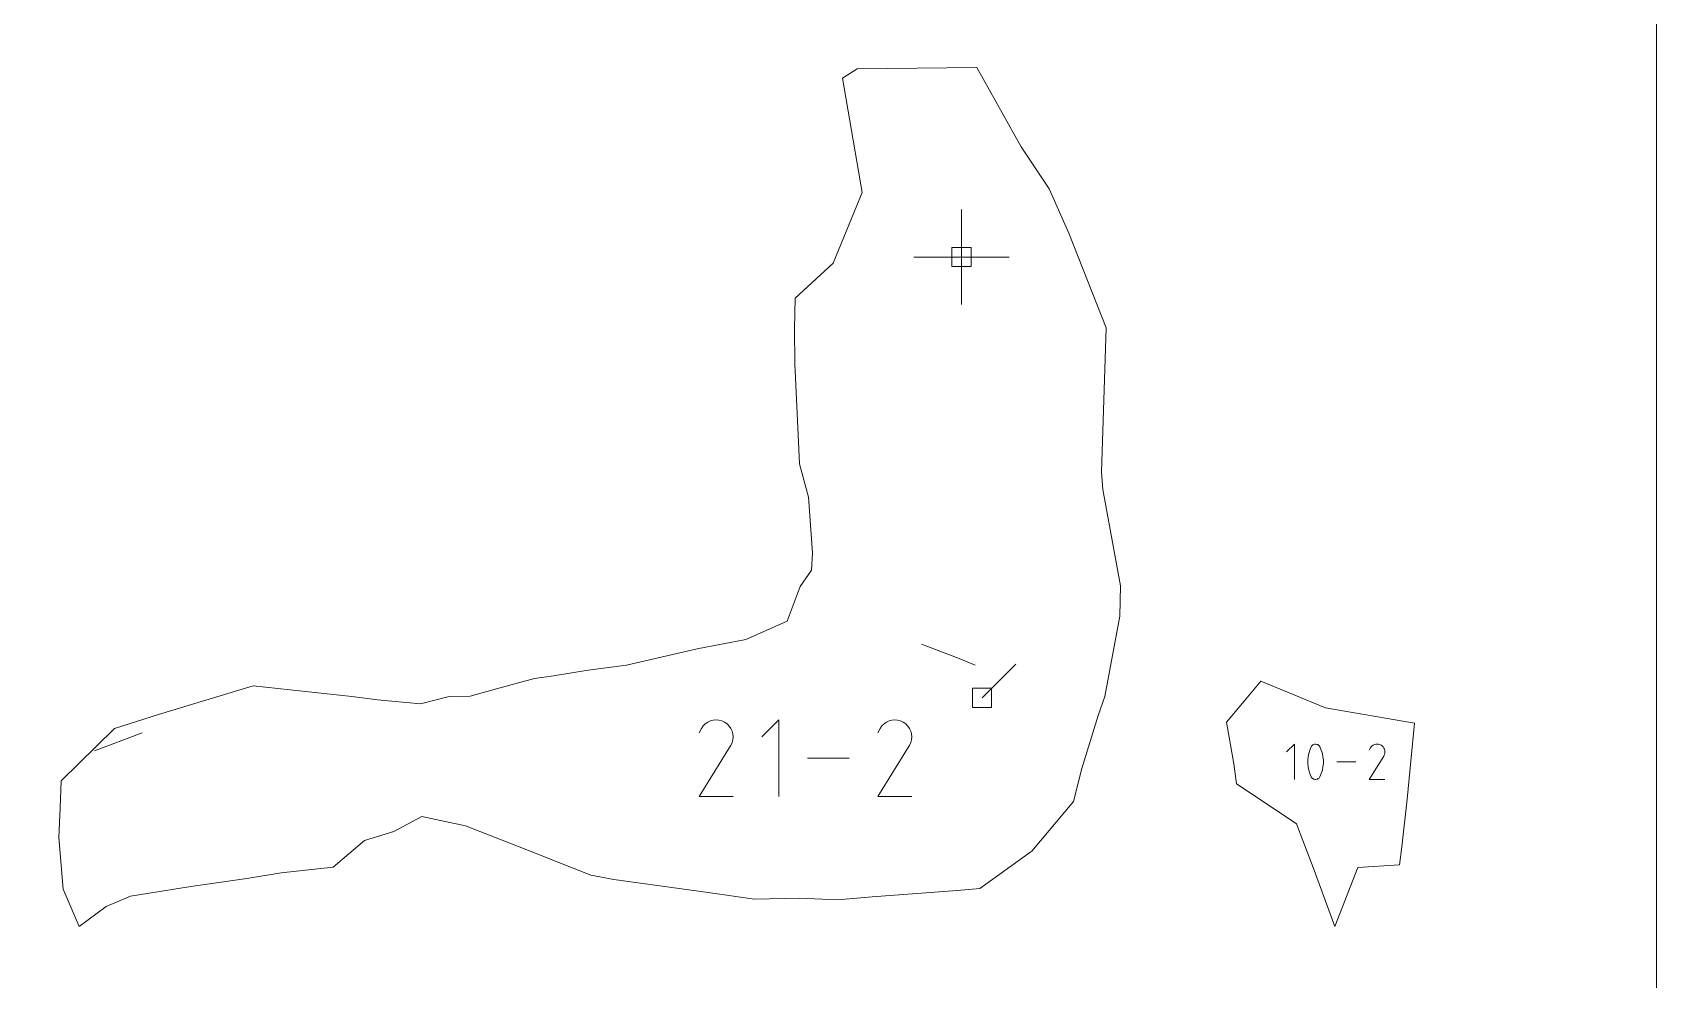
# Model space of a CAD drawing. Header units: millimetres. Extents: x -446 to 392, y -249 to 379.
# Drawn here: x 343.39 to 392.16, y -149.7 to -121.26 of the extents above; entities that cross this region are included whole.
import ezdxf

# ---------------------------------------------------------------- set-up
doc = ezdxf.new("R2010")
doc.units = ezdxf.units.MM
doc.header["$MEASUREMENT"] = 0
doc.layers.add('Layer 1', color=7, linetype='Continuous')

msp = doc.modelspace()

# ---------------------------------------------------------------- linework, layer by layer
at = {"layer": 'Layer 1', "color": 5, "lineweight": 0}
for points, knots in [([(-446.0374, -230.5655), (-446.0374, -230.5655), (392.1616, -230.5655), (392.1616, -230.5655), (392.1616, -230.5655), (392.1616, -230.5655), (392.1616, 379.0343), (392.1616, 379.0343), (392.1616, 379.0343), (392.1616, 379.0343), (-446.0374, 379.0343), (-446.0374, 379.0343), (-446.0374, 379.0343), (-446.0374, 379.0343), (-446.0374, -230.5655), (-446.0374, -230.5655)], [0, 0, 0, 0, 0.2, 0.2, 0.2, 0.2, 0.4, 0.4, 0.4, 0.4, 0.6, 0.6, 0.6, 0.6, 1, 1, 1, 1]), ([(373.3978, -145.8445), (373.3978, -145.8445), (374.6549, -144.3493), (374.6549, -144.3493), (374.6549, -144.3493), (374.6549, -144.3493), (374.9063, -143.3625), (374.9063, -143.3625), (374.9063, -143.3625), (374.9063, -143.3625), (375.3919, -141.769), (375.3919, -141.769), (375.3919, -141.769), (375.3919, -141.769), (375.5976, -141.1993), (375.5976, -141.1993), (375.5976, -141.1993), (375.5976, -141.1993), (376.0433, -138.7887), (376.0433, -138.7887), (376.0433, -138.7887), (376.0433, -138.7887), (376.0661, -137.8717), (376.0661, -137.8717), (376.0661, -137.8717), (376.0661, -137.8717), (375.5348, -134.9788), (375.5348, -134.9788), (375.5348, -134.9788), (375.5348, -134.9788), (375.4891, -134.4617), (375.4891, -134.4617), (375.4891, -134.4617), (375.4891, -134.4617), (375.6319, -130.1227), (375.6319, -130.1227), (375.6319, -130.1227), (375.6319, -130.1227), (374.512, -127.2808), (374.512, -127.2808), (374.512, -127.2808), (374.512, -127.2808), (373.9178, -125.95), (373.9178, -125.95), (373.9178, -125.95), (373.9178, -125.95), (373.0836, -124.6936), (373.0836, -124.6936), (373.0836, -124.6936), (373.0836, -124.6936), (371.7466, -122.3076), (371.7466, -122.3076), (371.7466, -122.3076), (371.7466, -122.3076), (368.1584, -122.3516), (368.1584, -122.3516), (368.1584, -122.3516), (368.1584, -122.3516), (367.7127, -122.6338), (367.7127, -122.6338), (367.7127, -122.6338), (367.7127, -122.6338), (368.3069, -126.0643), (368.3069, -126.0643), (368.3069, -126.0643), (368.3069, -126.0643), (367.4327, -128.1807), (367.4327, -128.1807), (367.4327, -128.1807), (367.4327, -128.1807), (366.2957, -129.2331), (366.2957, -129.2331), (366.2957, -129.2331), (366.2957, -129.2331), (366.2729, -130.1456), (366.2729, -130.1456), (366.2729, -130.1456), (366.2729, -130.1456), (366.2843, -131.2032), (366.2843, -131.2032), (366.2843, -131.2032), (366.2843, -131.2032), (366.3471, -132.4819), (366.3471, -132.4819), (366.3471, -132.4819), (366.3471, -132.4819), (366.4214, -134.2138), (366.4214, -134.2138), (366.4214, -134.2138), (366.4214, -134.2138), (366.6957, -135.2114), (366.6957, -135.2114), (366.6957, -135.2114), (366.6957, -135.2114), (366.81, -136.8838), (366.81, -136.8838), (366.81, -136.8838), (366.81, -136.8838), (366.7814, -137.4031), (366.7814, -137.4031), (366.7814, -137.4031), (366.7814, -137.4031), (366.4443, -137.8974), (366.4443, -137.8974), (366.4443, -137.8974), (366.4443, -137.8974), (366.05, -138.9401), (366.05, -138.9401), (366.05, -138.9401), (366.05, -138.9401), (364.8102, -139.4818), (364.8102, -139.4818), (364.8102, -139.4818), (364.8102, -139.4818), (363.3532, -139.7657), (363.3532, -139.7657), (363.3532, -139.7657), (363.3532, -139.7657), (361.2277, -140.252), (361.2277, -140.252), (361.2277, -140.252), (361.2277, -140.252), (360.0735, -140.4085), (360.0735, -140.4085), (360.0735, -140.4085), (360.0735, -140.4085), (359.0336, -140.576), (359.0336, -140.576), (359.0336, -140.576), (359.0336, -140.576), (358.468, -140.6531), (358.468, -140.6531), (358.468, -140.6531), (358.468, -140.6531), (357.5081, -140.9211), (357.5081, -140.9211), (357.5081, -140.9211), (357.5081, -140.9211), (356.5367, -141.1867), (356.5367, -141.1867), (356.5367, -141.1867), (356.5367, -141.1867), (355.9025, -141.1936), (355.9025, -141.1936), (355.9025, -141.1936), (355.9025, -141.1936), (355.0455, -141.4176), (355.0455, -141.4176), (355.0455, -141.4176), (355.0455, -141.4176), (353.7542, -141.3027), (353.7542, -141.3027), (353.7542, -141.3027), (353.7542, -141.3027), (352.9771, -141.2005), (352.9771, -141.2005), (352.9771, -141.2005), (352.9771, -141.2005), (350.0174, -140.8816), (350.0174, -140.8816), (350.0174, -140.8816), (350.0174, -140.8816), (347.1777, -141.7415), (347.1777, -141.7415), (347.1777, -141.7415), (347.1777, -141.7415), (345.8521, -142.1586), (345.8521, -142.1586), (345.8521, -142.1586), (345.8521, -142.1586), (344.2466, -143.7299), (344.2466, -143.7299), (344.2466, -143.7299), (344.2466, -143.7299), (344.218, -144.5407), (344.218, -144.5407), (344.218, -144.5407), (344.218, -144.5407), (344.1837, -145.4297), (344.1837, -145.4297), (344.1837, -145.4297), (344.1837, -145.4297), (344.3151, -146.9799), (344.3151, -146.9799), (344.3151, -146.9799), (344.3151, -146.9799), (344.7894, -148.1095), (344.7894, -148.1095), (344.7894, -148.1095), (344.7894, -148.1095), (345.6064, -147.5084), (345.6064, -147.5084), (345.6064, -147.5084), (345.6064, -147.5084), (346.3321, -147.1936), (346.3321, -147.1936), (346.3321, -147.1936), (346.3321, -147.1936), (348.149, -146.9079), (348.149, -146.9079), (348.149, -146.9079), (348.149, -146.9079), (349.8289, -146.6679), (349.8289, -146.6679), (349.8289, -146.6679), (349.8289, -146.6679), (350.8573, -146.4931), (350.8573, -146.4931), (350.8573, -146.4931), (350.8573, -146.4931), (352.4172, -146.3199), (352.4172, -146.3199), (352.4172, -146.3199), (352.4172, -146.3199), (353.3599, -145.5223), (353.3599, -145.5223), (353.3599, -145.5223), (353.3599, -145.5223), (354.2455, -145.248), (354.2455, -145.248), (354.2455, -145.248), (354.2455, -145.248), (355.0797, -144.8001), (355.0797, -144.8001), (355.0797, -144.8001), (355.0797, -144.8001), (355.7825, -144.9526), (355.7825, -144.9526), (355.7825, -144.9526), (355.7825, -144.9526), (356.3939, -145.0795), (356.3939, -145.0795), (356.3939, -145.0795), (356.3939, -145.0795), (357.9537, -145.6903), (357.9537, -145.6903), (357.9537, -145.6903), (357.9537, -145.6903), (358.5708, -145.9314), (358.5708, -145.9314), (358.5708, -145.9314), (358.5708, -145.9314), (360.1592, -146.5588), (360.1592, -146.5588), (360.1592, -146.5588), (360.1592, -146.5588), (360.8506, -146.6947), (360.8506, -146.6947), (360.8506, -146.6947), (360.8506, -146.6947), (363.6788, -147.0861), (363.6788, -147.0861), (363.6788, -147.0861), (363.6788, -147.0861), (365.073, -147.281), (365.073, -147.281), (365.073, -147.281), (365.073, -147.281), (366.4328, -147.2507), (366.4328, -147.2507), (366.4328, -147.2507), (366.4328, -147.2507), (367.5642, -147.3004), (367.5642, -147.3004), (367.5642, -147.3004), (367.5642, -147.3004), (368.6041, -147.2181), (368.6041, -147.2181), (368.6041, -147.2181), (368.6041, -147.2181), (371.1638, -147.0199), (371.1638, -147.0199), (371.1638, -147.0199), (371.1638, -147.0199), (371.838, -146.9679), (371.838, -146.9679), (371.838, -146.9679), (371.838, -146.9679), (373.375, -145.8628), (373.375, -145.8628), (373.375, -145.8628), (373.375, -145.8628), (373.3978, -145.8445), (373.3978, -145.8445)], [0, 0, 0, 0, 0.0138889, 0.0138889, 0.0138889, 0.0138889, 0.0277778, 0.0277778, 0.0277778, 0.0277778, 0.0416667, 0.0416667, 0.0416667, 0.0416667, 0.0555556, 0.0555556, 0.0555556, 0.0555556, 0.0694444, 0.0694444, 0.0694444, 0.0694444, 0.0833333, 0.0833333, 0.0833333, 0.0833333, 0.0972222, 0.0972222, 0.0972222, 0.0972222, 0.1111111, 0.1111111, 0.1111111, 0.1111111, 0.125, 0.125, 0.125, 0.125, 0.1388889, 0.1388889, 0.1388889, 0.1388889, 0.1527778, 0.1527778, 0.1527778, 0.1527778, 0.1666667, 0.1666667, 0.1666667, 0.1666667, 0.1805556, 0.1805556, 0.1805556, 0.1805556, 0.1944444, 0.1944444, 0.1944444, 0.1944444, 0.2083333, 0.2083333, 0.2083333, 0.2083333, 0.2222222, 0.2222222, 0.2222222, 0.2222222, 0.2361111, 0.2361111, 0.2361111, 0.2361111, 0.25, 0.25, 0.25, 0.25, 0.2638889, 0.2638889, 0.2638889, 0.2638889, 0.2777778, 0.2777778, 0.2777778, 0.2777778, 0.2916667, 0.2916667, 0.2916667, 0.2916667, 0.3055556, 0.3055556, 0.3055556, 0.3055556, 0.3194444, 0.3194444, 0.3194444, 0.3194444, 0.3333333, 0.3333333, 0.3333333, 0.3333333, 0.3472222, 0.3472222, 0.3472222, 0.3472222, 0.3611111, 0.3611111, 0.3611111, 0.3611111, 0.375, 0.375, 0.375, 0.375, 0.3888889, 0.3888889, 0.3888889, 0.3888889, 0.4027778, 0.4027778, 0.4027778, 0.4027778, 0.4166667, 0.4166667, 0.4166667, 0.4166667, 0.4305556, 0.4305556, 0.4305556, 0.4305556, 0.4444444, 0.4444444, 0.4444444, 0.4444444, 0.4583333, 0.4583333, 0.4583333, 0.4583333, 0.4722222, 0.4722222, 0.4722222, 0.4722222, 0.4861111, 0.4861111, 0.4861111, 0.4861111, 0.5, 0.5, 0.5, 0.5, 0.5138889, 0.5138889, 0.5138889, 0.5138889, 0.5277778, 0.5277778, 0.5277778, 0.5277778, 0.5416667, 0.5416667, 0.5416667, 0.5416667, 0.5555556, 0.5555556, 0.5555556, 0.5555556, 0.5694444, 0.5694444, 0.5694444, 0.5694444, 0.5833333, 0.5833333, 0.5833333, 0.5833333, 0.5972222, 0.5972222, 0.5972222, 0.5972222, 0.6111111, 0.6111111, 0.6111111, 0.6111111, 0.625, 0.625, 0.625, 0.625, 0.6388889, 0.6388889, 0.6388889, 0.6388889, 0.6527778, 0.6527778, 0.6527778, 0.6527778, 0.6666667, 0.6666667, 0.6666667, 0.6666667, 0.6805556, 0.6805556, 0.6805556, 0.6805556, 0.6944444, 0.6944444, 0.6944444, 0.6944444, 0.7083333, 0.7083333, 0.7083333, 0.7083333, 0.7222222, 0.7222222, 0.7222222, 0.7222222, 0.7361111, 0.7361111, 0.7361111, 0.7361111, 0.75, 0.75, 0.75, 0.75, 0.7638889, 0.7638889, 0.7638889, 0.7638889, 0.7777778, 0.7777778, 0.7777778, 0.7777778, 0.7916667, 0.7916667, 0.7916667, 0.7916667, 0.8055556, 0.8055556, 0.8055556, 0.8055556, 0.8194444, 0.8194444, 0.8194444, 0.8194444, 0.8333333, 0.8333333, 0.8333333, 0.8333333, 0.8472222, 0.8472222, 0.8472222, 0.8472222, 0.8611111, 0.8611111, 0.8611111, 0.8611111, 0.875, 0.875, 0.875, 0.875, 0.8888889, 0.8888889, 0.8888889, 0.8888889, 0.9027778, 0.9027778, 0.9027778, 0.9027778, 0.9166667, 0.9166667, 0.9166667, 0.9166667, 0.9305556, 0.9305556, 0.9305556, 0.9305556, 0.9444444, 0.9444444, 0.9444444, 0.9444444, 0.9583333, 0.9583333, 0.9583333, 0.9583333, 0.9722222, 0.9722222, 0.9722222, 0.9722222, 1, 1, 1, 1]), ([(383.1911, -146.3365), (383.1911, -146.3365), (384.4424, -146.2485), (384.4424, -146.2485), (384.4424, -146.2485), (384.4424, -146.2485), (384.511, -145.7097), (384.511, -145.7097), (384.511, -145.7097), (384.511, -145.7097), (384.6767, -144.2813), (384.6767, -144.2813), (384.6767, -144.2813), (384.6767, -144.2813), (384.8938, -142.0004), (384.8938, -142.0004), (384.8938, -142.0004), (384.8938, -142.0004), (382.2255, -141.5364), (382.2255, -141.5364), (382.2255, -141.5364), (382.2255, -141.5364), (380.2771, -140.7411), (380.2771, -140.7411), (380.2771, -140.7411), (380.2771, -140.7411), (379.7743, -141.3404), (379.7743, -141.3404), (379.7743, -141.3404), (379.7743, -141.3404), (379.243, -141.9695), (379.243, -141.9695), (379.243, -141.9695), (379.243, -141.9695), (379.4658, -143.2202), (379.4658, -143.2202), (379.4658, -143.2202), (379.4658, -143.2202), (379.5458, -143.8202), (379.5458, -143.8202), (379.5458, -143.8202), (379.5458, -143.8202), (379.9857, -144.1156), (379.9857, -144.1156), (379.9857, -144.1156), (379.9857, -144.1156), (381.3513, -145.0246), (381.3513, -145.0246), (381.3513, -145.0246), (381.3513, -145.0246), (381.5399, -145.5172), (381.5399, -145.5172), (381.5399, -145.5172), (381.5399, -145.5172), (381.8541, -146.3331), (381.8541, -146.3331), (381.8541, -146.3331), (381.8541, -146.3331), (382.5055, -148.1095), (382.5055, -148.1095), (382.5055, -148.1095), (382.5055, -148.1095), (383.1911, -146.3365), (383.1911, -146.3365)], [0, 0, 0, 0, 0.0588235, 0.0588235, 0.0588235, 0.0588235, 0.1176471, 0.1176471, 0.1176471, 0.1176471, 0.1764706, 0.1764706, 0.1764706, 0.1764706, 0.2352941, 0.2352941, 0.2352941, 0.2352941, 0.2941176, 0.2941176, 0.2941176, 0.2941176, 0.3529412, 0.3529412, 0.3529412, 0.3529412, 0.4117647, 0.4117647, 0.4117647, 0.4117647, 0.4705882, 0.4705882, 0.4705882, 0.4705882, 0.5294118, 0.5294118, 0.5294118, 0.5294118, 0.5882353, 0.5882353, 0.5882353, 0.5882353, 0.6470588, 0.6470588, 0.6470588, 0.6470588, 0.7058824, 0.7058824, 0.7058824, 0.7058824, 0.7647059, 0.7647059, 0.7647059, 0.7647059, 0.8235294, 0.8235294, 0.8235294, 0.8235294, 0.8823529, 0.8823529, 0.8823529, 0.8823529, 1, 1, 1, 1])]:
    msp.add_open_spline(points, degree=3, knots=knots, dxfattribs=at)
at = {"layer": 'Layer 1', "color": 190, "lineweight": 0}
for points, knots in [([(371.2895, -128.0013), (371.2895, -128.0013), (371.2895, -126.5728), (371.2895, -126.5728), (371.2895, -126.5728), (371.2895, -126.5728), (371.2895, -128.0013), (371.2895, -128.0013), (371.2895, -128.0013), (371.2895, -128.0013), (372.7179, -128.0013), (372.7179, -128.0013), (372.7179, -128.0013), (372.7179, -128.0013), (371.2895, -128.0013), (371.2895, -128.0013), (371.2895, -128.0013), (371.2895, -128.0013), (371.2895, -129.4302), (371.2895, -129.4302), (371.2895, -129.4302), (371.2895, -129.4302), (371.2895, -128.0013), (371.2895, -128.0013), (371.2895, -128.0013), (371.2895, -128.0013), (369.8554, -128.0013), (369.8554, -128.0013)], [0, 0, 0, 0, 0.125, 0.125, 0.125, 0.125, 0.25, 0.25, 0.25, 0.25, 0.375, 0.375, 0.375, 0.375, 0.5, 0.5, 0.5, 0.5, 0.625, 0.625, 0.625, 0.625, 0.75, 0.75, 0.75, 0.75, 1, 1, 1, 1]), ([(371.2895, -128.0013), (371.2895, -128.0013), (371.2895, -126.5728), (371.2895, -126.5728), (371.2895, -126.5728), (371.2895, -126.5728), (371.2895, -128.0013), (371.2895, -128.0013), (371.2895, -128.0013), (371.2895, -128.0013), (372.7179, -128.0013), (372.7179, -128.0013)], [0, 0, 0, 0, 0.25, 0.25, 0.25, 0.25, 0.5, 0.5, 0.5, 0.5, 1, 1, 1, 1]), ([(371.2895, -128.0013), (371.2895, -128.0013), (371.2895, -126.5728), (371.2895, -126.5728), (371.2895, -126.5728), (371.2895, -126.5728), (371.2895, -128.0013), (371.2895, -128.0013), (371.2895, -128.0013), (371.2895, -128.0013), (372.7179, -128.0013), (372.7179, -128.0013), (372.7179, -128.0013), (372.7179, -128.0013), (371.2895, -128.0013), (371.2895, -128.0013), (371.2895, -128.0013), (371.2895, -128.0013), (371.2895, -129.4302), (371.2895, -129.4302)], [0, 0, 0, 0, 0.1666667, 0.1666667, 0.1666667, 0.1666667, 0.3333333, 0.3333333, 0.3333333, 0.3333333, 0.5, 0.5, 0.5, 0.5, 0.6666667, 0.6666667, 0.6666667, 0.6666667, 1, 1, 1, 1])]:
    msp.add_open_spline(points, degree=3, knots=knots, dxfattribs=at)
for points in [[(371.2895, -128.0013), (371.2895, -128.0013), (371.2895, -126.5728), (371.2895, -126.5728)], [(371.9066, -141.2376), (371.9066, -141.2376), (372.9179, -140.2268), (372.9179, -140.2268)]]:
    msp.add_open_spline(points, degree=3, dxfattribs=at)
at = {"layer": 'Layer 1', "color": 3, "lineweight": 0}
for points in [[(371.0038, -128.2869), (371.0038, -128.2869), (371.5752, -128.2869), (371.5752, -128.2869), (371.5752, -128.2869), (371.5752, -128.2869), (371.5752, -127.7156), (371.5752, -127.7156), (371.5752, -127.7156), (371.5752, -127.7156), (371.0038, -127.7156), (371.0038, -127.7156), (371.0038, -127.7156), (371.0038, -127.7156), (371.0038, -128.2869), (371.0038, -128.2869)], [(371.6209, -141.5233), (371.6209, -141.5233), (372.1923, -141.5233), (372.1923, -141.5233), (372.1923, -141.5233), (372.1923, -141.5233), (372.1923, -140.9519), (372.1923, -140.9519), (372.1923, -140.9519), (372.1923, -140.9519), (371.6209, -140.9519), (371.6209, -140.9519), (371.6209, -140.9519), (371.6209, -140.9519), (371.6209, -141.5233), (371.6209, -141.5233)]]:
    msp.add_open_spline(points, degree=3, knots=[0, 0, 0, 0, 0.2, 0.2, 0.2, 0.2, 0.4, 0.4, 0.4, 0.4, 0.6, 0.6, 0.6, 0.6, 1, 1, 1, 1], dxfattribs=at)
at = {"layer": 'Layer 1', "color": 2, "lineweight": 0}
msp.add_open_spline([(371.6952, -140.2531), (371.6952, -140.2531), (371.2152, -140.0526), (371.2152, -140.0526), (371.2152, -140.0526), (371.2152, -140.0526), (370.0896, -139.6246), (370.0896, -139.6246)], degree=3, knots=[0, 0, 0, 0, 0.3333333, 0.3333333, 0.3333333, 0.3333333, 1, 1, 1, 1], dxfattribs=at)
at = {"layer": 'Layer 1', "color": 1, "lineweight": 0}
for points, knots in [([(364.4273, -144.1979), (364.4273, -144.1979), (363.4103, -144.1979), (363.4103, -144.1979), (363.4103, -144.1979), (363.4103, -144.1979), (364.3531, -142.6809), (364.3531, -142.6809), (364.3531, -142.6809), (364.3531, -142.6809), (364.3531, -142.6809), (364.3531, -142.6809), (364.3531, -142.6809), (364.3531, -142.6809), (364.3531, -142.6797), (364.3531, -142.6797), (364.3531, -142.6797), (364.3531, -142.6797), (364.3531, -142.678), (364.3531, -142.678), (364.3531, -142.678), (364.3531, -142.678), (364.3531, -142.6769), (364.3531, -142.6769), (364.3531, -142.6769), (364.3531, -142.6769), (364.3531, -142.6752), (364.3531, -142.6752), (364.3531, -142.6752), (364.3531, -142.6752), (364.3531, -142.674), (364.3531, -142.674), (364.3531, -142.674), (364.3531, -142.674), (364.3588, -142.6723), (364.3588, -142.6723), (364.3588, -142.6723), (364.3588, -142.6723), (364.3588, -142.6706), (364.3588, -142.6706), (364.3588, -142.6706), (364.3588, -142.6706), (364.3588, -142.6689), (364.3588, -142.6689), (364.3588, -142.6689), (364.3588, -142.6689), (364.3588, -142.6672), (364.3588, -142.6672), (364.3588, -142.6672), (364.3588, -142.6672), (364.3588, -142.6672), (364.3588, -142.6672), (364.3588, -142.6672), (364.3588, -142.6672), (364.3988, -142.5837), (364.3988, -142.5837), (364.3988, -142.5837), (364.3988, -142.5837), (364.4216, -142.4969), (364.4216, -142.4969), (364.4216, -142.4969), (364.4216, -142.4969), (364.4273, -142.4095), (364.4273, -142.4095), (364.4273, -142.4095), (364.4273, -142.4095), (364.4216, -142.3226), (364.4216, -142.3226), (364.4216, -142.3226), (364.4216, -142.3226), (364.3988, -142.2386), (364.3988, -142.2386), (364.3988, -142.2386), (364.3988, -142.2386), (364.3588, -142.1592), (364.3588, -142.1592), (364.3588, -142.1592), (364.3588, -142.1592), (364.3131, -142.0867), (364.3131, -142.0867), (364.3131, -142.0867), (364.3131, -142.0867), (364.2502, -142.0227), (364.2502, -142.0227), (364.2502, -142.0227), (364.2502, -142.0227), (364.1759, -141.9695), (364.1759, -141.9695), (364.1759, -141.9695), (364.1759, -141.9695), (364.1759, -141.9695), (364.1759, -141.9695), (364.1759, -141.9695), (364.1759, -141.9695), (364.0902, -141.9312), (364.0902, -141.9312), (364.0902, -141.9312), (364.0902, -141.9312), (364.0045, -141.909), (364.0045, -141.909), (364.0045, -141.909), (364.0045, -141.909), (363.9131, -141.9021), (363.9131, -141.9021), (363.9131, -141.9021), (363.9131, -141.9021), (363.8274, -141.9101), (363.8274, -141.9101), (363.8274, -141.9101), (363.8274, -141.9101), (363.7474, -141.933), (363.7474, -141.933), (363.7474, -141.933), (363.7474, -141.933), (363.6674, -141.9689), (363.6674, -141.9689), (363.6674, -141.9689), (363.6674, -141.9689), (363.5931, -142.0192), (363.5931, -142.0192), (363.5931, -142.0192), (363.5931, -142.0192), (363.5303, -142.0821), (363.5303, -142.0821), (363.5303, -142.0821), (363.5303, -142.0821), (363.4789, -142.1575), (363.4789, -142.1575), (363.4789, -142.1575), (363.4789, -142.1575), (363.4103, -142.2861), (363.4103, -142.2861)], [0, 0, 0, 0, 0.0294118, 0.0294118, 0.0294118, 0.0294118, 0.0588235, 0.0588235, 0.0588235, 0.0588235, 0.0882353, 0.0882353, 0.0882353, 0.0882353, 0.1176471, 0.1176471, 0.1176471, 0.1176471, 0.1470588, 0.1470588, 0.1470588, 0.1470588, 0.1764706, 0.1764706, 0.1764706, 0.1764706, 0.2058824, 0.2058824, 0.2058824, 0.2058824, 0.2352941, 0.2352941, 0.2352941, 0.2352941, 0.2647059, 0.2647059, 0.2647059, 0.2647059, 0.2941176, 0.2941176, 0.2941176, 0.2941176, 0.3235294, 0.3235294, 0.3235294, 0.3235294, 0.3529412, 0.3529412, 0.3529412, 0.3529412, 0.3823529, 0.3823529, 0.3823529, 0.3823529, 0.4117647, 0.4117647, 0.4117647, 0.4117647, 0.4411765, 0.4411765, 0.4411765, 0.4411765, 0.4705882, 0.4705882, 0.4705882, 0.4705882, 0.5, 0.5, 0.5, 0.5, 0.5294118, 0.5294118, 0.5294118, 0.5294118, 0.5588235, 0.5588235, 0.5588235, 0.5588235, 0.5882353, 0.5882353, 0.5882353, 0.5882353, 0.6176471, 0.6176471, 0.6176471, 0.6176471, 0.6470588, 0.6470588, 0.6470588, 0.6470588, 0.6764706, 0.6764706, 0.6764706, 0.6764706, 0.7058824, 0.7058824, 0.7058824, 0.7058824, 0.7352941, 0.7352941, 0.7352941, 0.7352941, 0.7647059, 0.7647059, 0.7647059, 0.7647059, 0.7941176, 0.7941176, 0.7941176, 0.7941176, 0.8235294, 0.8235294, 0.8235294, 0.8235294, 0.8529412, 0.8529412, 0.8529412, 0.8529412, 0.8823529, 0.8823529, 0.8823529, 0.8823529, 0.9117647, 0.9117647, 0.9117647, 0.9117647, 0.9411765, 0.9411765, 0.9411765, 0.9411765, 1, 1, 1, 1]), ([(365.7986, -144.1979), (365.7986, -144.1979), (365.7986, -141.9021), (365.7986, -141.9021), (365.7986, -141.9021), (365.7986, -141.9021), (365.2901, -142.4123), (365.2901, -142.4123)], [0, 0, 0, 0, 0.3333333, 0.3333333, 0.3333333, 0.3333333, 1, 1, 1, 1]), ([(369.7982, -144.1979), (369.7982, -144.1979), (368.7755, -144.1979), (368.7755, -144.1979), (368.7755, -144.1979), (368.7755, -144.1979), (369.7182, -142.6809), (369.7182, -142.6809), (369.7182, -142.6809), (369.7182, -142.6809), (369.7182, -142.6809), (369.7182, -142.6809), (369.7182, -142.6809), (369.7182, -142.6809), (369.7182, -142.6797), (369.7182, -142.6797), (369.7182, -142.6797), (369.7182, -142.6797), (369.7182, -142.678), (369.7182, -142.678), (369.7182, -142.678), (369.7182, -142.678), (369.7239, -142.6769), (369.7239, -142.6769), (369.7239, -142.6769), (369.7239, -142.6769), (369.7239, -142.6752), (369.7239, -142.6752), (369.7239, -142.6752), (369.7239, -142.6752), (369.7239, -142.674), (369.7239, -142.674), (369.7239, -142.674), (369.7239, -142.674), (369.7239, -142.6723), (369.7239, -142.6723), (369.7239, -142.6723), (369.7239, -142.6723), (369.7239, -142.6706), (369.7239, -142.6706), (369.7239, -142.6706), (369.7239, -142.6706), (369.7239, -142.6689), (369.7239, -142.6689), (369.7239, -142.6689), (369.7239, -142.6689), (369.7297, -142.6672), (369.7297, -142.6672), (369.7297, -142.6672), (369.7297, -142.6672), (369.7297, -142.6672), (369.7297, -142.6672), (369.7297, -142.6672), (369.7297, -142.6672), (369.7639, -142.5837), (369.7639, -142.5837), (369.7639, -142.5837), (369.7639, -142.5837), (369.7868, -142.4969), (369.7868, -142.4969), (369.7868, -142.4969), (369.7868, -142.4969), (369.7982, -142.4095), (369.7982, -142.4095), (369.7982, -142.4095), (369.7982, -142.4095), (369.7868, -142.3226), (369.7868, -142.3226), (369.7868, -142.3226), (369.7868, -142.3226), (369.7639, -142.2386), (369.7639, -142.2386), (369.7639, -142.2386), (369.7639, -142.2386), (369.7297, -142.1592), (369.7297, -142.1592), (369.7297, -142.1592), (369.7297, -142.1592), (369.6782, -142.0867), (369.6782, -142.0867), (369.6782, -142.0867), (369.6782, -142.0867), (369.6154, -142.0227), (369.6154, -142.0227), (369.6154, -142.0227), (369.6154, -142.0227), (369.5411, -141.9695), (369.5411, -141.9695), (369.5411, -141.9695), (369.5411, -141.9695), (369.5411, -141.9695), (369.5411, -141.9695), (369.5411, -141.9695), (369.5411, -141.9695), (369.4611, -141.9312), (369.4611, -141.9312), (369.4611, -141.9312), (369.4611, -141.9312), (369.3697, -141.909), (369.3697, -141.909), (369.3697, -141.909), (369.3697, -141.909), (369.284, -141.9021), (369.284, -141.9021), (369.284, -141.9021), (369.284, -141.9021), (369.1983, -141.9101), (369.1983, -141.9101), (369.1983, -141.9101), (369.1983, -141.9101), (369.1126, -141.933), (369.1126, -141.933), (369.1126, -141.933), (369.1126, -141.933), (369.0326, -141.9689), (369.0326, -141.9689), (369.0326, -141.9689), (369.0326, -141.9689), (368.964, -142.0192), (368.964, -142.0192), (368.964, -142.0192), (368.964, -142.0192), (368.8955, -142.0821), (368.8955, -142.0821), (368.8955, -142.0821), (368.8955, -142.0821), (368.844, -142.1575), (368.844, -142.1575), (368.844, -142.1575), (368.844, -142.1575), (368.7755, -142.2861), (368.7755, -142.2861)], [0, 0, 0, 0, 0.0294118, 0.0294118, 0.0294118, 0.0294118, 0.0588235, 0.0588235, 0.0588235, 0.0588235, 0.0882353, 0.0882353, 0.0882353, 0.0882353, 0.1176471, 0.1176471, 0.1176471, 0.1176471, 0.1470588, 0.1470588, 0.1470588, 0.1470588, 0.1764706, 0.1764706, 0.1764706, 0.1764706, 0.2058824, 0.2058824, 0.2058824, 0.2058824, 0.2352941, 0.2352941, 0.2352941, 0.2352941, 0.2647059, 0.2647059, 0.2647059, 0.2647059, 0.2941176, 0.2941176, 0.2941176, 0.2941176, 0.3235294, 0.3235294, 0.3235294, 0.3235294, 0.3529412, 0.3529412, 0.3529412, 0.3529412, 0.3823529, 0.3823529, 0.3823529, 0.3823529, 0.4117647, 0.4117647, 0.4117647, 0.4117647, 0.4411765, 0.4411765, 0.4411765, 0.4411765, 0.4705882, 0.4705882, 0.4705882, 0.4705882, 0.5, 0.5, 0.5, 0.5, 0.5294118, 0.5294118, 0.5294118, 0.5294118, 0.5588235, 0.5588235, 0.5588235, 0.5588235, 0.5882353, 0.5882353, 0.5882353, 0.5882353, 0.6176471, 0.6176471, 0.6176471, 0.6176471, 0.6470588, 0.6470588, 0.6470588, 0.6470588, 0.6764706, 0.6764706, 0.6764706, 0.6764706, 0.7058824, 0.7058824, 0.7058824, 0.7058824, 0.7352941, 0.7352941, 0.7352941, 0.7352941, 0.7647059, 0.7647059, 0.7647059, 0.7647059, 0.7941176, 0.7941176, 0.7941176, 0.7941176, 0.8235294, 0.8235294, 0.8235294, 0.8235294, 0.8529412, 0.8529412, 0.8529412, 0.8529412, 0.8823529, 0.8823529, 0.8823529, 0.8823529, 0.9117647, 0.9117647, 0.9117647, 0.9117647, 0.9411765, 0.9411765, 0.9411765, 0.9411765, 1, 1, 1, 1]), ([(381.2885, -143.6893), (381.2885, -143.6893), (381.2885, -142.6283), (381.2885, -142.6283), (381.2885, -142.6283), (381.2885, -142.6283), (381.0542, -142.8643), (381.0542, -142.8643)], [0, 0, 0, 0, 0.3333333, 0.3333333, 0.3333333, 0.3333333, 1, 1, 1, 1]), ([(381.8598, -143.6756), (381.8598, -143.6756), (381.8598, -143.6756), (381.8598, -143.6756), (381.8598, -143.6756), (381.8598, -143.6756), (381.8827, -143.6848), (381.8827, -143.6848), (381.8827, -143.6848), (381.8827, -143.6848), (381.9055, -143.6888), (381.9055, -143.6888), (381.9055, -143.6888), (381.9055, -143.6888), (381.9341, -143.6893), (381.9341, -143.6893), (381.9341, -143.6893), (381.9341, -143.6893), (381.957, -143.6848), (381.957, -143.6848), (381.957, -143.6848), (381.957, -143.6848), (381.9798, -143.6768), (381.9798, -143.6768), (381.9798, -143.6768), (381.9798, -143.6768), (382.0027, -143.6648), (382.0027, -143.6648), (382.0027, -143.6648), (382.0027, -143.6648), (382.0255, -143.6488), (382.0255, -143.6488), (382.0255, -143.6488), (382.0255, -143.6488), (382.0427, -143.6293), (382.0427, -143.6293), (382.0427, -143.6293), (382.0427, -143.6293), (382.0541, -143.6071), (382.0541, -143.6071), (382.0541, -143.6071), (382.0541, -143.6071), (382.0541, -143.6071), (382.0541, -143.6071), (382.0541, -143.6071), (382.0541, -143.6071), (382.0941, -143.5111), (382.0941, -143.5111), (382.0941, -143.5111), (382.0941, -143.5111), (382.1284, -143.4128), (382.1284, -143.4128), (382.1284, -143.4128), (382.1284, -143.4128), (382.1455, -143.3122), (382.1455, -143.3122), (382.1455, -143.3122), (382.1455, -143.3122), (382.1569, -143.2105), (382.1569, -143.2105), (382.1569, -143.2105), (382.1569, -143.2105), (382.1569, -143.1088), (382.1569, -143.1088), (382.1569, -143.1088), (382.1569, -143.1088), (382.1455, -143.0071), (382.1455, -143.0071), (382.1455, -143.0071), (382.1455, -143.0071), (382.1284, -142.9066), (382.1284, -142.9066), (382.1284, -142.9066), (382.1284, -142.9066), (382.0941, -142.8083), (382.0941, -142.8083), (382.0941, -142.8083), (382.0941, -142.8083), (382.0541, -142.7123), (382.0541, -142.7123), (382.0541, -142.7123), (382.0541, -142.7123), (382.0541, -142.7123), (382.0541, -142.7123), (382.0541, -142.7123), (382.0541, -142.7123), (382.0484, -142.7026), (382.0484, -142.7026), (382.0484, -142.7026), (382.0484, -142.7026), (382.0427, -142.6929), (382.0427, -142.6929), (382.0427, -142.6929), (382.0427, -142.6929), (382.0369, -142.6843), (382.0369, -142.6843), (382.0369, -142.6843), (382.0369, -142.6843), (382.0312, -142.6763), (382.0312, -142.6763), (382.0312, -142.6763), (382.0312, -142.6763), (382.0198, -142.6683), (382.0198, -142.6683), (382.0198, -142.6683), (382.0198, -142.6683), (382.0141, -142.6614), (382.0141, -142.6614), (382.0141, -142.6614), (382.0141, -142.6614), (382.0084, -142.6552), (382.0084, -142.6552), (382.0084, -142.6552), (382.0084, -142.6552), (381.997, -142.6489), (381.997, -142.6489), (381.997, -142.6489), (381.997, -142.6489), (381.9855, -142.6443), (381.9855, -142.6443), (381.9855, -142.6443), (381.9855, -142.6443), (381.9855, -142.6443), (381.9855, -142.6443), (381.9855, -142.6443), (381.9855, -142.6443), (381.9627, -142.6346), (381.9627, -142.6346), (381.9627, -142.6346), (381.9627, -142.6346), (381.9341, -142.63), (381.9341, -142.63), (381.9341, -142.63), (381.9341, -142.63), (381.9112, -142.6295), (381.9112, -142.6295), (381.9112, -142.6295), (381.9112, -142.6295), (381.8884, -142.634), (381.8884, -142.634), (381.8884, -142.634), (381.8884, -142.634), (381.8598, -142.642), (381.8598, -142.642), (381.8598, -142.642), (381.8598, -142.642), (381.8427, -142.654), (381.8427, -142.654), (381.8427, -142.654), (381.8427, -142.654), (381.8198, -142.67), (381.8198, -142.67), (381.8198, -142.67), (381.8198, -142.67), (381.8027, -142.6894), (381.8027, -142.6894), (381.8027, -142.6894), (381.8027, -142.6894), (381.7913, -142.7123), (381.7913, -142.7123), (381.7913, -142.7123), (381.7913, -142.7123), (381.7913, -142.7123), (381.7913, -142.7123), (381.7913, -142.7123), (381.7913, -142.7123), (381.7513, -142.8077), (381.7513, -142.8077), (381.7513, -142.8077), (381.7513, -142.8077), (381.717, -142.906), (381.717, -142.906), (381.717, -142.906), (381.717, -142.906), (381.6998, -143.0066), (381.6998, -143.0066), (381.6998, -143.0066), (381.6998, -143.0066), (381.6884, -143.1083), (381.6884, -143.1083), (381.6884, -143.1083), (381.6884, -143.1083), (381.6884, -143.21), (381.6884, -143.21), (381.6884, -143.21), (381.6884, -143.21), (381.6998, -143.3122), (381.6998, -143.3122), (381.6998, -143.3122), (381.6998, -143.3122), (381.717, -143.4122), (381.717, -143.4122), (381.717, -143.4122), (381.717, -143.4122), (381.7513, -143.5111), (381.7513, -143.5111), (381.7513, -143.5111), (381.7513, -143.5111), (381.7913, -143.6071), (381.7913, -143.6071), (381.7913, -143.6071), (381.7913, -143.6071), (381.7913, -143.6071), (381.7913, -143.6071), (381.7913, -143.6071), (381.7913, -143.6071), (381.797, -143.6168), (381.797, -143.6168), (381.797, -143.6168), (381.797, -143.6168), (381.8027, -143.6259), (381.8027, -143.6259), (381.8027, -143.6259), (381.8027, -143.6259), (381.8084, -143.6345), (381.8084, -143.6345), (381.8084, -143.6345), (381.8084, -143.6345), (381.8141, -143.6431), (381.8141, -143.6431), (381.8141, -143.6431), (381.8141, -143.6431), (381.8198, -143.6505), (381.8198, -143.6505), (381.8198, -143.6505), (381.8198, -143.6505), (381.8313, -143.6573), (381.8313, -143.6573), (381.8313, -143.6573), (381.8313, -143.6573), (381.837, -143.6642), (381.837, -143.6642), (381.837, -143.6642), (381.837, -143.6642), (381.8484, -143.6699), (381.8484, -143.6699), (381.8484, -143.6699), (381.8484, -143.6699), (381.8598, -143.6756), (381.8598, -143.6756)], [0, 0, 0, 0, 0.0163934, 0.0163934, 0.0163934, 0.0163934, 0.0327869, 0.0327869, 0.0327869, 0.0327869, 0.0491803, 0.0491803, 0.0491803, 0.0491803, 0.0655738, 0.0655738, 0.0655738, 0.0655738, 0.0819672, 0.0819672, 0.0819672, 0.0819672, 0.0983607, 0.0983607, 0.0983607, 0.0983607, 0.1147541, 0.1147541, 0.1147541, 0.1147541, 0.1311475, 0.1311475, 0.1311475, 0.1311475, 0.147541, 0.147541, 0.147541, 0.147541, 0.1639344, 0.1639344, 0.1639344, 0.1639344, 0.1803279, 0.1803279, 0.1803279, 0.1803279, 0.1967213, 0.1967213, 0.1967213, 0.1967213, 0.2131148, 0.2131148, 0.2131148, 0.2131148, 0.2295082, 0.2295082, 0.2295082, 0.2295082, 0.2459016, 0.2459016, 0.2459016, 0.2459016, 0.2622951, 0.2622951, 0.2622951, 0.2622951, 0.2786885, 0.2786885, 0.2786885, 0.2786885, 0.295082, 0.295082, 0.295082, 0.295082, 0.3114754, 0.3114754, 0.3114754, 0.3114754, 0.3278689, 0.3278689, 0.3278689, 0.3278689, 0.3442623, 0.3442623, 0.3442623, 0.3442623, 0.3606557, 0.3606557, 0.3606557, 0.3606557, 0.3770492, 0.3770492, 0.3770492, 0.3770492, 0.3934426, 0.3934426, 0.3934426, 0.3934426, 0.4098361, 0.4098361, 0.4098361, 0.4098361, 0.4262295, 0.4262295, 0.4262295, 0.4262295, 0.442623, 0.442623, 0.442623, 0.442623, 0.4590164, 0.4590164, 0.4590164, 0.4590164, 0.4754098, 0.4754098, 0.4754098, 0.4754098, 0.4918033, 0.4918033, 0.4918033, 0.4918033, 0.5081967, 0.5081967, 0.5081967, 0.5081967, 0.5245902, 0.5245902, 0.5245902, 0.5245902, 0.5409836, 0.5409836, 0.5409836, 0.5409836, 0.557377, 0.557377, 0.557377, 0.557377, 0.5737705, 0.5737705, 0.5737705, 0.5737705, 0.5901639, 0.5901639, 0.5901639, 0.5901639, 0.6065574, 0.6065574, 0.6065574, 0.6065574, 0.6229508, 0.6229508, 0.6229508, 0.6229508, 0.6393443, 0.6393443, 0.6393443, 0.6393443, 0.6557377, 0.6557377, 0.6557377, 0.6557377, 0.6721311, 0.6721311, 0.6721311, 0.6721311, 0.6885246, 0.6885246, 0.6885246, 0.6885246, 0.704918, 0.704918, 0.704918, 0.704918, 0.7213115, 0.7213115, 0.7213115, 0.7213115, 0.7377049, 0.7377049, 0.7377049, 0.7377049, 0.7540984, 0.7540984, 0.7540984, 0.7540984, 0.7704918, 0.7704918, 0.7704918, 0.7704918, 0.7868852, 0.7868852, 0.7868852, 0.7868852, 0.8032787, 0.8032787, 0.8032787, 0.8032787, 0.8196721, 0.8196721, 0.8196721, 0.8196721, 0.8360656, 0.8360656, 0.8360656, 0.8360656, 0.852459, 0.852459, 0.852459, 0.852459, 0.8688525, 0.8688525, 0.8688525, 0.8688525, 0.8852459, 0.8852459, 0.8852459, 0.8852459, 0.9016393, 0.9016393, 0.9016393, 0.9016393, 0.9180328, 0.9180328, 0.9180328, 0.9180328, 0.9344262, 0.9344262, 0.9344262, 0.9344262, 0.9508197, 0.9508197, 0.9508197, 0.9508197, 0.9672131, 0.9672131, 0.9672131, 0.9672131, 1, 1, 1, 1]), ([(384.0025, -143.6893), (384.0025, -143.6893), (383.5339, -143.6893), (383.5339, -143.6893), (383.5339, -143.6893), (383.5339, -143.6893), (383.9682, -142.9883), (383.9682, -142.9883), (383.9682, -142.9883), (383.9682, -142.9883), (383.9682, -142.9883), (383.9682, -142.9883), (383.9682, -142.9883), (383.9682, -142.9883), (383.9682, -142.9877), (383.9682, -142.9877), (383.9682, -142.9877), (383.9682, -142.9877), (383.9682, -142.9871), (383.9682, -142.9871), (383.9682, -142.9871), (383.9682, -142.9871), (383.9682, -142.9866), (383.9682, -142.9866), (383.9682, -142.9866), (383.9682, -142.9866), (383.9682, -142.986), (383.9682, -142.986), (383.9682, -142.986), (383.9682, -142.986), (383.9682, -142.9848), (383.9682, -142.9848), (383.9682, -142.9848), (383.9682, -142.9848), (383.9739, -142.9843), (383.9739, -142.9843), (383.9739, -142.9843), (383.9739, -142.9843), (383.9739, -142.9837), (383.9739, -142.9837), (383.9739, -142.9837), (383.9739, -142.9837), (383.9739, -142.9826), (383.9739, -142.9826), (383.9739, -142.9826), (383.9739, -142.9826), (383.9739, -142.9814), (383.9739, -142.9814), (383.9739, -142.9814), (383.9739, -142.9814), (383.9739, -142.9814), (383.9739, -142.9814), (383.9739, -142.9814), (383.9739, -142.9814), (383.991, -142.9431), (383.991, -142.9431), (383.991, -142.9431), (383.991, -142.9431), (384.0025, -142.9031), (384.0025, -142.9031), (384.0025, -142.9031), (384.0025, -142.9031), (384.0025, -142.8626), (384.0025, -142.8626), (384.0025, -142.8626), (384.0025, -142.8626), (384.0025, -142.8226), (384.0025, -142.8226), (384.0025, -142.8226), (384.0025, -142.8226), (383.991, -142.7837), (383.991, -142.7837), (383.991, -142.7837), (383.991, -142.7837), (383.9739, -142.7472), (383.9739, -142.7472), (383.9739, -142.7472), (383.9739, -142.7472), (383.951, -142.7134), (383.951, -142.7134), (383.951, -142.7134), (383.951, -142.7134), (383.9225, -142.6837), (383.9225, -142.6837), (383.9225, -142.6837), (383.9225, -142.6837), (383.8882, -142.6592), (383.8882, -142.6592), (383.8882, -142.6592), (383.8882, -142.6592), (383.8882, -142.6592), (383.8882, -142.6592), (383.8882, -142.6592), (383.8882, -142.6592), (383.8482, -142.642), (383.8482, -142.642), (383.8482, -142.642), (383.8482, -142.642), (383.8082, -142.6312), (383.8082, -142.6312), (383.8082, -142.6312), (383.8082, -142.6312), (383.7682, -142.6283), (383.7682, -142.6283), (383.7682, -142.6283), (383.7682, -142.6283), (383.7282, -142.6317), (383.7282, -142.6317), (383.7282, -142.6317), (383.7282, -142.6317), (383.6882, -142.6426), (383.6882, -142.6426), (383.6882, -142.6426), (383.6882, -142.6426), (383.6539, -142.6592), (383.6539, -142.6592), (383.6539, -142.6592), (383.6539, -142.6592), (383.6196, -142.682), (383.6196, -142.682), (383.6196, -142.682), (383.6196, -142.682), (383.5911, -142.7112), (383.5911, -142.7112), (383.5911, -142.7112), (383.5911, -142.7112), (383.5625, -142.746), (383.5625, -142.746), (383.5625, -142.746), (383.5625, -142.746), (383.5339, -142.8054), (383.5339, -142.8054)], [0, 0, 0, 0, 0.0294118, 0.0294118, 0.0294118, 0.0294118, 0.0588235, 0.0588235, 0.0588235, 0.0588235, 0.0882353, 0.0882353, 0.0882353, 0.0882353, 0.1176471, 0.1176471, 0.1176471, 0.1176471, 0.1470588, 0.1470588, 0.1470588, 0.1470588, 0.1764706, 0.1764706, 0.1764706, 0.1764706, 0.2058824, 0.2058824, 0.2058824, 0.2058824, 0.2352941, 0.2352941, 0.2352941, 0.2352941, 0.2647059, 0.2647059, 0.2647059, 0.2647059, 0.2941176, 0.2941176, 0.2941176, 0.2941176, 0.3235294, 0.3235294, 0.3235294, 0.3235294, 0.3529412, 0.3529412, 0.3529412, 0.3529412, 0.3823529, 0.3823529, 0.3823529, 0.3823529, 0.4117647, 0.4117647, 0.4117647, 0.4117647, 0.4411765, 0.4411765, 0.4411765, 0.4411765, 0.4705882, 0.4705882, 0.4705882, 0.4705882, 0.5, 0.5, 0.5, 0.5, 0.5294118, 0.5294118, 0.5294118, 0.5294118, 0.5588235, 0.5588235, 0.5588235, 0.5588235, 0.5882353, 0.5882353, 0.5882353, 0.5882353, 0.6176471, 0.6176471, 0.6176471, 0.6176471, 0.6470588, 0.6470588, 0.6470588, 0.6470588, 0.6764706, 0.6764706, 0.6764706, 0.6764706, 0.7058824, 0.7058824, 0.7058824, 0.7058824, 0.7352941, 0.7352941, 0.7352941, 0.7352941, 0.7647059, 0.7647059, 0.7647059, 0.7647059, 0.7941176, 0.7941176, 0.7941176, 0.7941176, 0.8235294, 0.8235294, 0.8235294, 0.8235294, 0.8529412, 0.8529412, 0.8529412, 0.8529412, 0.8823529, 0.8823529, 0.8823529, 0.8823529, 0.9117647, 0.9117647, 0.9117647, 0.9117647, 0.9411765, 0.9411765, 0.9411765, 0.9411765, 1, 1, 1, 1])]:
    msp.add_open_spline(points, degree=3, knots=knots, dxfattribs=at)
at = {"layer": 'Layer 1', "color": 2, "lineweight": 0}
msp.add_open_spline([(346.6806, -142.2918), (346.6806, -142.2918), (345.2522, -142.8277), (345.2522, -142.8277)], degree=3, dxfattribs=at)
at = {"layer": 'Layer 1', "color": 1, "lineweight": 0}
for points in [[(367.9127, -143.05), (367.9127, -143.05), (366.6614, -143.05), (366.6614, -143.05)], [(383.134, -143.1585), (383.134, -143.1585), (382.5569, -143.1585), (382.5569, -143.1585)]]:
    msp.add_open_spline(points, degree=3, dxfattribs=at)

doc.saveas('drawing.dxf')
